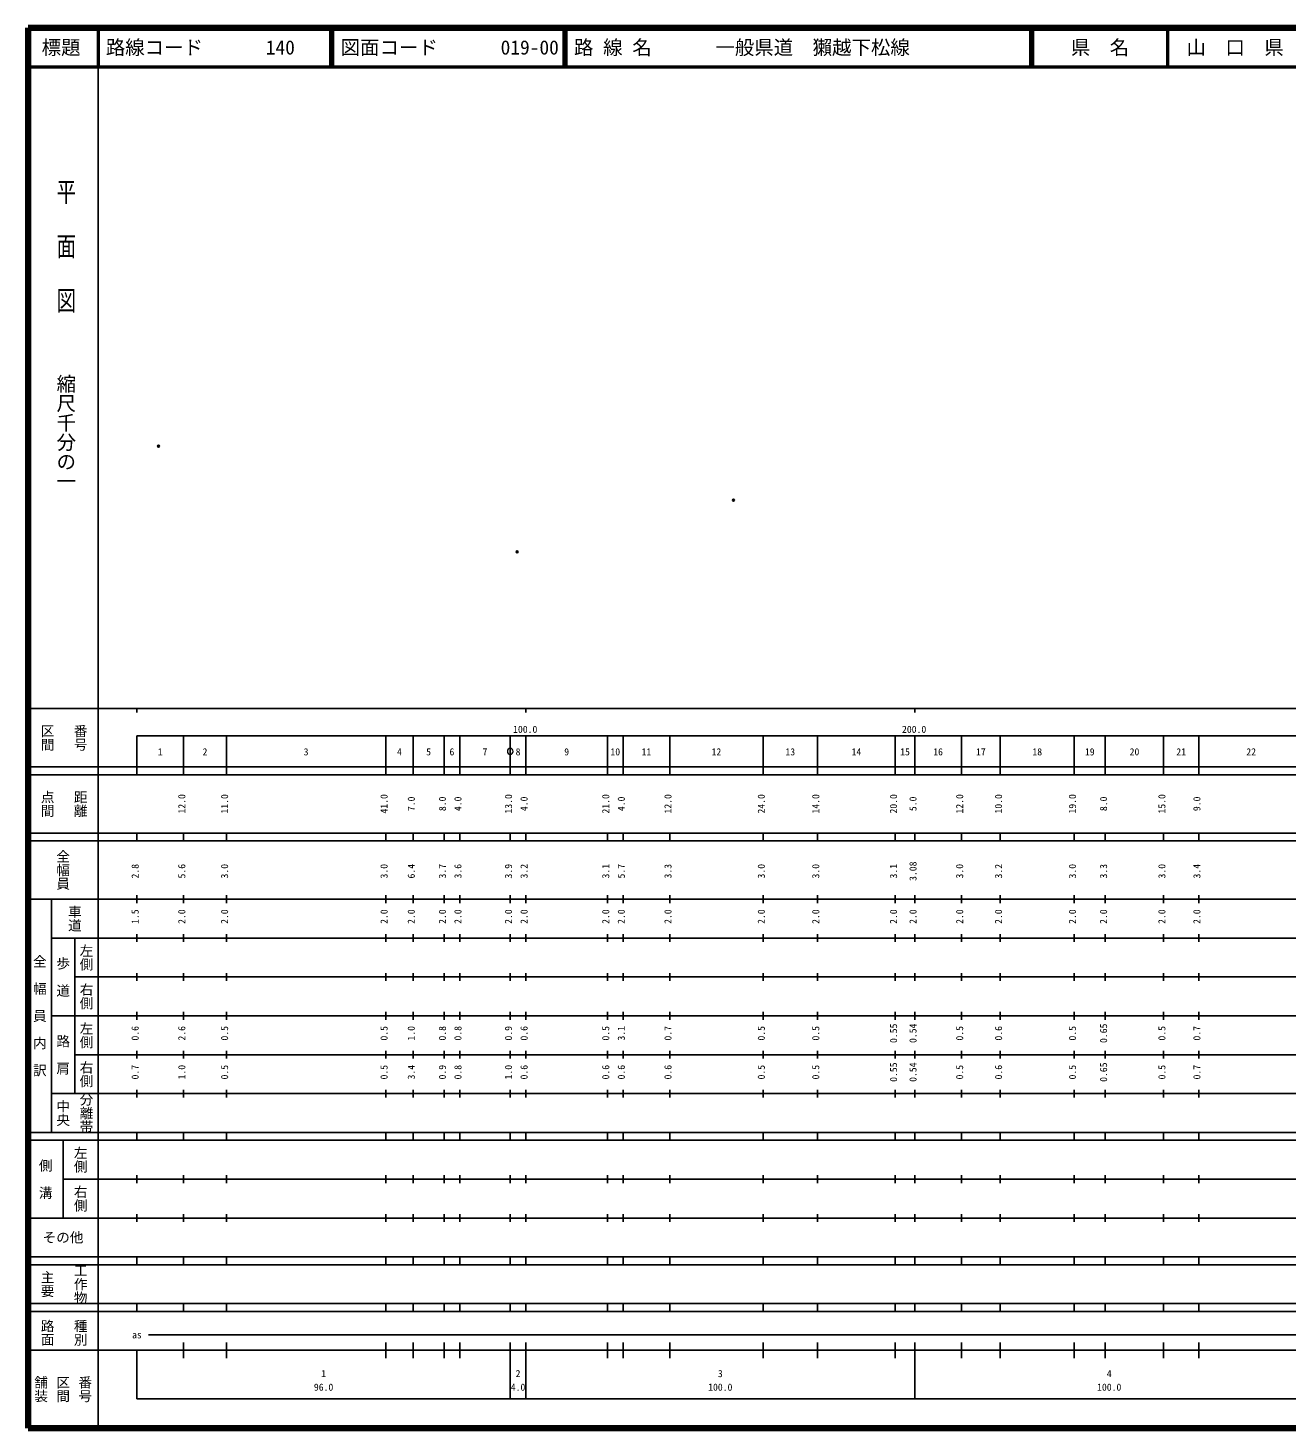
# Model space of a CAD drawing. Units: millimetres on the paper. Extents: x 40 to 680, y 20 to 380.
# Drawn here: x 40 to 363.7, y 20 to 380 of the extents above; entities that cross this region are included whole.
import ezdxf
from ezdxf.enums import TextEntityAlignment as Align

# ---------------------------------------------------------------- set-up
doc = ezdxf.new("R2010")
doc.units = ezdxf.units.MM
doc.header["$PDMODE"] = 32
doc.header["$PDSIZE"] = 0.5
doc.layers.add('M-OTRS', color=6, linetype='Continuous')
doc.layers.add('M-TTL-TXT', color=7, linetype='Continuous')
for name, color, linetype, lineweight in [('M-TTL', 2, 'Continuous', 140), ('M-TTL-BAND', 7, 'Continuous', 25), ('M-TTL-LINE', 7, 'Continuous', 50)]:
    doc.layers.add(name, color=color, linetype=linetype, lineweight=lineweight)
doc.styles.add('@ＭＳ ゴシック', font='')
doc.styles.add('ＭＳ ゴシック', font='')
doc.styles.get('@ＭＳ ゴシック').set_extended_font_data('@MS Gothic')
doc.styles.get('ＭＳ ゴシック').set_extended_font_data('MS Gothic')

msp = doc.modelspace()

# ---------------------------------------------------------------- linework, layer by layer
at = {"layer": 'M-OTRS'}
for p in [(73.579, 272.473), (221.369, 258.57), (165.744, 245.288)]:
    msp.add_point(p, dxfattribs=at)
at = {"layer": 'M-TTL'}
for p, q in [((40, 380), (40, 20)), ((680, 380), (40, 380)), ((40, 20), (680, 20))]:
    msp.add_line(p, q, dxfattribs=at)
at = {"layer": 'M-TTL-BAND'}
for p, q in [((58, 370), (58, 20)), ((40, 205), (579, 205)), ((68, 205), (68, 204)), ((168, 205), (168, 204)), ((268, 205), (268, 204)), ((68, 198), (579, 198)), ((68, 198), (68, 188)), ((80, 188), (80, 198)), ((91, 188), (91, 198)), ((132, 188), (132, 198)), ((139, 188), (139, 198)), ((147, 188), (147, 198)), ((151, 188), (151, 198)), ((164, 188), (164, 198)), ((168, 188), (168, 198)), ((189, 188), (189, 198)), ((193, 188), (193, 198)), ((205, 188), (205, 198)), ((229, 188), (229, 198)), ((243, 188), (243, 198)), ((263, 188), (263, 198)), ((268, 188), (268, 198)), ((280, 188), (280, 198)), ((290, 188), (290, 198)), ((309, 188), (309, 198)), ((317, 188), (317, 198)), ((332, 188), (332, 198)), ((341, 188), (341, 198)), ((40, 190), (579, 190)), ((40, 188), (579, 188)), ((40, 173), (579, 173)), ((68, 171), (68, 173)), ((80, 171), (80, 173)), ((91, 171), (91, 173)), ((132, 171), (132, 173)), ((139, 171), (139, 173)), ((147, 171), (147, 173)), ((151, 171), (151, 173)), ((164, 171), (164, 173)), ((168, 171), (168, 173)), ((189, 171), (189, 173)), ((193, 171), (193, 173)), ((205, 171), (205, 173)), ((229, 171), (229, 173)), ((243, 171), (243, 173)), ((263, 171), (263, 173)), ((268, 171), (268, 173)), ((280, 171), (280, 173)), ((290, 171), (290, 173)), ((309, 171), (309, 173)), ((317, 171), (317, 173)), ((332, 171), (332, 173)), ((341, 171), (341, 173)), ((40, 171), (579, 171)), ((40, 156), (579, 156)), ((46, 96), (46, 156)), ((68, 155), (68, 157)), ((80, 155), (80, 157)), ((91, 155), (91, 157)), ((132, 155), (132, 157)), ((139, 155), (139, 157)), ((147, 155), (147, 157)), ((151, 155), (151, 157)), ((164, 155), (164, 157)), ((168, 155), (168, 157)), ((189, 155), (189, 157)), ((193, 155), (193, 157)), ((205, 155), (205, 157)), ((229, 155), (229, 157)), ((243, 155), (243, 157)), ((263, 155), (263, 157)), ((268, 155), (268, 157)), ((280, 155), (280, 157)), ((290, 155), (290, 157)), ((309, 155), (309, 157)), ((317, 155), (317, 157)), ((332, 155), (332, 157)), ((341, 155), (341, 157)), ((46, 146), (579, 146)), ((52, 146), (52, 106)), ((68, 145), (68, 147)), ((80, 145), (80, 147)), ((91, 145), (91, 147)), ((132, 145), (132, 147)), ((139, 145), (139, 147)), ((147, 145), (147, 147)), ((151, 145), (151, 147)), ((164, 145), (164, 147)), ((168, 145), (168, 147)), ((189, 145), (189, 147)), ((193, 145), (193, 147)), ((205, 145), (205, 147)), ((229, 145), (229, 147)), ((243, 145), (243, 147)), ((263, 145), (263, 147)), ((268, 145), (268, 147)), ((280, 145), (280, 147)), ((290, 145), (290, 147)), ((309, 145), (309, 147)), ((317, 145), (317, 147)), ((332, 145), (332, 147)), ((341, 145), (341, 147)), ((68, 135), (68, 137)), ((80, 135), (80, 137)), ((91, 135), (91, 137)), ((132, 135), (132, 137)), ((139, 135), (139, 137)), ((147, 135), (147, 137)), ((151, 135), (151, 137)), ((164, 135), (164, 137)), ((168, 135), (168, 137)), ((189, 135), (189, 137)), ((193, 135), (193, 137)), ((205, 135), (205, 137)), ((229, 135), (229, 137)), ((243, 135), (243, 137)), ((263, 135), (263, 137)), ((268, 135), (268, 137)), ((280, 135), (280, 137)), ((290, 135), (290, 137)), ((309, 135), (309, 137)), ((317, 135), (317, 137)), ((332, 135), (332, 137)), ((341, 135), (341, 137)), ((52, 136), (579, 136)), ((46, 126), (579, 126)), ((68, 125), (68, 127)), ((80, 125), (80, 127)), ((91, 125), (91, 127)), ((132, 125), (132, 127)), ((139, 125), (139, 127)), ((147, 125), (147, 127)), ((151, 125), (151, 127)), ((164, 125), (164, 127)), ((168, 125), (168, 127)), ((189, 125), (189, 127)), ((193, 125), (193, 127)), ((205, 125), (205, 127)), ((229, 125), (229, 127)), ((243, 125), (243, 127)), ((263, 125), (263, 127)), ((268, 125), (268, 127)), ((280, 125), (280, 127)), ((290, 125), (290, 127)), ((309, 125), (309, 127)), ((317, 125), (317, 127)), ((332, 125), (332, 127)), ((341, 125), (341, 127)), ((52, 116), (579, 116)), ((68, 115), (68, 117)), ((80, 115), (80, 117)), ((91, 115), (91, 117)), ((132, 115), (132, 117)), ((139, 115), (139, 117)), ((147, 115), (147, 117)), ((151, 115), (151, 117)), ((164, 115), (164, 117)), ((168, 115), (168, 117)), ((189, 115), (189, 117)), ((193, 115), (193, 117)), ((205, 115), (205, 117)), ((229, 115), (229, 117)), ((243, 115), (243, 117)), ((263, 115), (263, 117)), ((268, 115), (268, 117)), ((280, 115), (280, 117)), ((290, 115), (290, 117)), ((309, 115), (309, 117)), ((317, 115), (317, 117)), ((332, 115), (332, 117)), ((341, 115), (341, 117)), ((46, 106), (579, 106)), ((68, 105), (68, 107)), ((80, 105), (80, 107)), ((91, 105), (91, 107)), ((132, 105), (132, 107)), ((139, 105), (139, 107)), ((147, 105), (147, 107)), ((151, 105), (151, 107)), ((164, 105), (164, 107)), ((168, 105), (168, 107)), ((189, 105), (189, 107)), ((193, 105), (193, 107)), ((205, 105), (205, 107)), ((229, 105), (229, 107)), ((243, 105), (243, 107)), ((263, 105), (263, 107)), ((268, 105), (268, 107)), ((280, 105), (280, 107)), ((290, 105), (290, 107)), ((309, 105), (309, 107)), ((317, 105), (317, 107)), ((332, 105), (332, 107)), ((341, 105), (341, 107)), ((40, 96), (579, 96)), ((40, 94), (579, 94)), ((49, 94), (49, 74)), ((68, 94), (68, 96)), ((80, 94), (80, 96)), ((91, 94), (91, 96)), ((132, 94), (132, 96)), ((139, 94), (139, 96)), ((147, 94), (147, 96)), ((151, 94), (151, 96)), ((164, 94), (164, 96)), ((168, 94), (168, 96)), ((189, 94), (189, 96)), ((193, 94), (193, 96)), ((205, 94), (205, 96)), ((229, 94), (229, 96)), ((243, 94), (243, 96)), ((263, 94), (263, 96)), ((268, 94), (268, 96)), ((280, 94), (280, 96)), ((290, 94), (290, 96)), ((309, 94), (309, 96)), ((317, 94), (317, 96)), ((332, 94), (332, 96)), ((341, 94), (341, 96)), ((49, 84), (579, 84)), ((68, 83), (68, 85)), ((80, 83), (80, 85)), ((91, 83), (91, 85)), ((132, 83), (132, 85)), ((139, 83), (139, 85)), ((147, 83), (147, 85)), ((151, 83), (151, 85)), ((164, 83), (164, 85)), ((168, 83), (168, 85)), ((189, 83), (189, 85)), ((193, 83), (193, 85)), ((205, 83), (205, 85)), ((229, 83), (229, 85)), ((243, 83), (243, 85)), ((263, 83), (263, 85)), ((268, 83), (268, 85)), ((280, 83), (280, 85)), ((290, 83), (290, 85)), ((309, 83), (309, 85)), ((317, 83), (317, 85)), ((332, 83), (332, 85)), ((341, 83), (341, 85)), ((40, 74), (579, 74)), ((68, 73), (68, 75)), ((80, 73), (80, 75)), ((91, 73), (91, 75)), ((132, 73), (132, 75)), ((139, 73), (139, 75)), ((147, 73), (147, 75)), ((151, 73), (151, 75)), ((164, 73), (164, 75)), ((168, 73), (168, 75)), ((189, 73), (189, 75)), ((193, 73), (193, 75)), ((205, 73), (205, 75)), ((229, 73), (229, 75)), ((243, 73), (243, 75)), ((263, 73), (263, 75)), ((268, 73), (268, 75)), ((280, 73), (280, 75)), ((290, 73), (290, 75)), ((309, 73), (309, 75)), ((317, 73), (317, 75)), ((332, 73), (332, 75)), ((341, 73), (341, 75)), ((40, 64), (579, 64)), ((40, 62), (579, 62)), ((68, 62), (68, 64)), ((80, 62), (80, 64)), ((91, 62), (91, 64)), ((132, 62), (132, 64)), ((139, 62), (139, 64)), ((147, 62), (147, 64)), ((151, 62), (151, 64)), ((164, 62), (164, 64)), ((168, 62), (168, 64)), ((189, 62), (189, 64)), ((193, 62), (193, 64)), ((205, 62), (205, 64)), ((229, 62), (229, 64)), ((243, 62), (243, 64)), ((263, 62), (263, 64)), ((268, 62), (268, 64)), ((280, 62), (280, 64)), ((290, 62), (290, 64)), ((309, 62), (309, 64)), ((317, 62), (317, 64)), ((332, 62), (332, 64)), ((341, 62), (341, 64)), ((40, 52), (579, 52)), ((68, 50), (68, 52)), ((80, 50), (80, 52)), ((91, 50), (91, 52)), ((132, 50), (132, 52)), ((139, 50), (139, 52)), ((147, 50), (147, 52)), ((151, 50), (151, 52)), ((164, 50), (164, 52)), ((168, 50), (168, 52)), ((189, 50), (189, 52)), ((193, 50), (193, 52)), ((205, 50), (205, 52)), ((229, 50), (229, 52)), ((243, 50), (243, 52)), ((263, 50), (263, 52)), ((268, 50), (268, 52)), ((280, 50), (280, 52)), ((290, 50), (290, 52)), ((309, 50), (309, 52)), ((317, 50), (317, 52)), ((332, 50), (332, 52)), ((341, 50), (341, 52)), ((40, 50), (579, 50)), ((71, 44), (565, 44)), ((40, 40), (579, 40)), ((68, 40), (68, 27.5)), ((80, 38), (80, 42)), ((91, 38), (91, 42)), ((132, 38), (132, 42)), ((139, 38), (139, 42)), ((147, 38), (147, 42)), ((151, 38), (151, 42)), ((164, 27.5), (164, 42)), ((168, 27.5), (168, 42)), ((189, 38), (189, 42)), ((193, 38), (193, 42)), ((205, 38), (205, 42)), ((229, 38), (229, 42)), ((243, 38), (243, 42)), ((263, 38), (263, 42)), ((268, 27.5), (268, 42)), ((280, 38), (280, 42)), ((290, 38), (290, 42)), ((309, 38), (309, 42)), ((317, 38), (317, 42)), ((332, 38), (332, 42)), ((341, 38), (341, 42)), ((68, 27.5), (579, 27.5))]:
    msp.add_line(p, q, dxfattribs=at)
at = {"layer": 'M-TTL-BAND', "lineweight": 13}
msp.add_lwpolyline([(164.75, 194, 1), (163.25, 194, 1)], format="xyb", close=True, dxfattribs=at)
at = {"layer": 'M-TTL-LINE'}
for p, q in [((58, 380), (58, 370)), ((117.75, 380), (117.75, 370)), ((118.25, 380), (118.25, 370)), ((177.75, 380), (177.75, 370)), ((178.25, 380), (178.25, 370)), ((297.75, 380), (297.75, 370)), ((298.25, 380), (298.25, 370)), ((333, 380), (333, 370)), ((40, 370), (680, 370))]:
    msp.add_line(p, q, dxfattribs=at)

# ---------------------------------------------------------------- texts
at = {"layer": 'M-TTL-BAND', "style": '@ＭＳ ゴシック', "width": 1.4}
msp.add_text('平  面  図', height=3.666, rotation=270, dxfattribs=at).set_placement((49.777, 306.475), align=Align.MIDDLE_RIGHT)
at = {"layer": 'M-TTL-BAND', "style": '@ＭＳ ゴシック'}
msp.add_text('縮尺千分の一', height=3.666, rotation=270, dxfattribs=at).set_placement((49.777, 261.03), align=Align.MIDDLE_RIGHT)
for s, p in [('区間', (45, 197.5)), ('番号', (53.5, 197.5)), ('点間', (45, 180.5)), ('距離', (53.5, 180.5)), ('全幅員', (49, 163.5)), ('車道', (52, 151)), ('左側', (55, 141)), ('全\u3000幅\u3000員\u3000内\u3000訳', (43, 126)), ('歩\u3000道', (49, 136)), ('右側', (55, 131)), ('左側', (55, 121)), ('路\u3000肩', (49, 116)), ('右側', (55, 111)), ('分離帯', (55, 101)), ('中央', (49, 101)), ('左側', (53.5, 89)), ('側\u3000溝', (44.5, 84)), ('右側', (53.5, 79)), ('工作物', (53.5, 57)), ('主要', (45, 57)), ('路面', (45, 44.5)), ('種別', (53.5, 44.5)), ('舗装', (43.333, 30)), ('区間', (49, 30)), ('番号', (54.667, 30))]:
    msp.add_text(s, height=2.566, rotation=270, dxfattribs=at).set_placement(p, align=Align.MIDDLE_CENTER)
at = {"layer": 'M-TTL-BAND', "style": 'ＭＳ ゴシック'}
for s, p in [('100.0', (167.844, 198.195)), ('200.0', (267.844, 198.195)), ('1', (74, 192.405)), ('2', (85.5, 192.405)), ('3', (111.5, 192.405)), ('4', (135.5, 192.405)), ('5', (143, 192.405)), ('6', (149, 192.405)), ('7', (157.5, 192.405)), ('8', (166, 192.405)), ('9', (178.5, 192.405)), ('10', (191, 192.405)), ('11', (199, 192.405)), ('12', (217, 192.405)), ('13', (236, 192.405)), ('14', (253, 192.405)), ('15', (265.5, 192.405)), ('16', (274, 192.405)), ('17', (285, 192.405)), ('18', (299.5, 192.405)), ('19', (313, 192.405)), ('20', (324.5, 192.405)), ('21', (336.5, 192.405)), ('22', (354.5, 192.405)), ('as', (68, 42.5)), ('1', (116, 32.523)), ('2', (166, 32.523)), ('3', (218, 32.523)), ('4', (318, 32.523)), ('96.0', (116, 29.033)), ('4.0', (166, 29.033)), ('100.0', (218, 29.033)), ('100.0', (318, 29.033))]:
    msp.add_text(s, height=1.833, dxfattribs=at).set_placement(p, align=Align.BOTTOM_CENTER)
for s, p in [('12.0', (81, 180.5)), ('11.0', (92, 180.5)), ('41.0', (133, 180.5)), ('7.0', (140, 180.5)), ('8.0', (148, 180.5)), ('4.0', (152, 180.5)), ('13.0', (165, 180.5)), ('4.0', (169, 180.5)), ('21.0', (190, 180.5)), ('4.0', (194, 180.5)), ('12.0', (206, 180.5)), ('24.0', (230, 180.5)), ('14.0', (244, 180.5)), ('20.0', (264, 180.5)), ('5.0', (269, 180.5)), ('12.0', (281, 180.5)), ('10.0', (291, 180.5)), ('19.0', (310, 180.5)), ('8.0', (318, 180.5)), ('15.0', (333, 180.5)), ('9.0', (342, 180.5)), ('2.8', (69, 163.174)), ('5.6', (81, 163.174)), ('3.0', (92, 163.174)), ('3.0', (133, 163.174)), ('6.4', (140, 163.174)), ('3.7', (148, 163.174)), ('3.6', (152, 163.174)), ('3.9', (165, 163.174)), ('3.2', (169, 163.174)), ('3.1', (190, 163.174)), ('5.7', (194, 163.174)), ('3.3', (206, 163.174)), ('3.0', (230, 163.174)), ('3.0', (244, 163.174)), ('3.1', (264, 163.174)), ('3.08', (269, 163.174)), ('3.0', (281, 163.174)), ('3.2', (291, 163.174)), ('3.0', (310, 163.174)), ('3.3', (318, 163.174)), ('3.0', (333, 163.174)), ('3.4', (342, 163.174)), ('1.5', (69, 151.5)), ('2.0', (81, 151.5)), ('2.0', (92, 151.5)), ('2.0', (133, 151.5)), ('2.0', (140, 151.5)), ('2.0', (148, 151.5)), ('2.0', (152, 151.5)), ('2.0', (165, 151.5)), ('2.0', (169, 151.5)), ('2.0', (190, 151.5)), ('2.0', (194, 151.5)), ('2.0', (206, 151.5)), ('2.0', (230, 151.5)), ('2.0', (244, 151.5)), ('2.0', (264, 151.5)), ('2.0', (269, 151.5)), ('2.0', (281, 151.5)), ('2.0', (291, 151.5)), ('2.0', (310, 151.5)), ('2.0', (318, 151.5)), ('2.0', (333, 151.5)), ('2.0', (342, 151.5)), ('0.6', (69, 121.5)), ('2.6', (81, 121.5)), ('0.5', (92, 121.5)), ('0.5', (133, 121.5)), ('1.0', (140, 121.5)), ('0.8', (148, 121.5)), ('0.8', (152, 121.5)), ('0.9', (165, 121.5)), ('0.6', (169, 121.5)), ('0.5', (190, 121.5)), ('3.1', (194, 121.5)), ('0.7', (206, 121.5)), ('0.5', (230, 121.5)), ('0.5', (244, 121.5)), ('0.55', (264, 121.5)), ('0.54', (269, 121.5)), ('0.5', (281, 121.5)), ('0.6', (291, 121.5)), ('0.5', (310, 121.5)), ('0.65', (318, 121.5)), ('0.5', (333, 121.5)), ('0.7', (342, 121.5)), ('0.7', (69, 111.5)), ('1.0', (81, 111.5)), ('0.5', (92, 111.5)), ('0.5', (133, 111.5)), ('3.4', (140, 111.5)), ('0.9', (148, 111.5)), ('0.8', (152, 111.5)), ('1.0', (165, 111.5)), ('0.6', (169, 111.5)), ('0.6', (190, 111.5)), ('0.6', (194, 111.5)), ('0.6', (206, 111.5)), ('0.5', (230, 111.5)), ('0.5', (244, 111.5)), ('0.55', (264, 111.5)), ('0.54', (269, 111.5)), ('0.5', (281, 111.5)), ('0.6', (291, 111.5)), ('0.5', (310, 111.5)), ('0.65', (318, 111.5)), ('0.5', (333, 111.5)), ('0.7', (342, 111.5))]:
    msp.add_text(s, height=1.833, rotation=90, dxfattribs=at).set_placement(p, align=Align.BOTTOM_CENTER)
msp.add_text('その他', height=2.566, dxfattribs=at).set_placement((49, 69), align=Align.MIDDLE_CENTER)
at = {"layer": 'M-TTL-TXT', "style": 'ＭＳ ゴシック'}
for s, p in [('標題', (48.5, 375)), ('県\u3000名', (315.625, 375)), ('山\u3000口\u3000県', (350.375, 375))]:
    msp.add_text(s, height=3.666, dxfattribs=at).set_placement(p, align=Align.MIDDLE_CENTER)
for s, p in [('路線コード', (60, 375)), ('140', (101.142, 375)), ('図面コード', (120.38, 375)), ('019-00', (161.521, 375)), ('路 線 名', (180.38, 375)), ('一般県道\u3000獺越下松線', (216.734, 375))]:
    msp.add_text(s, height=3.666, dxfattribs=at).set_placement(p, align=Align.MIDDLE_LEFT)

doc.saveas('drawing.dxf')
